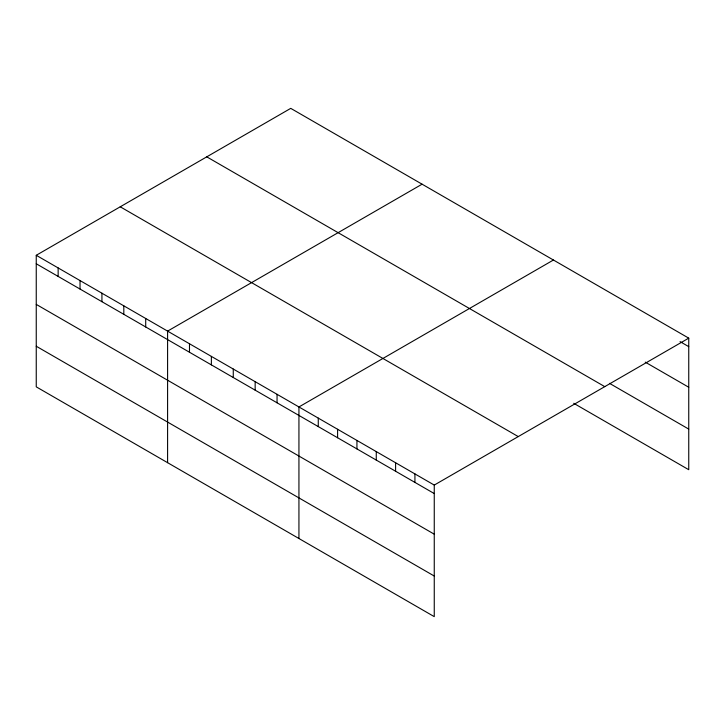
<?xml version="1.0" encoding="UTF-8"?>
<svg xmlns="http://www.w3.org/2000/svg" width="725" height="725" viewBox="0 0 725 725"><rect width="100%" height="100%" fill="white"/><g stroke="black" fill="none" stroke-linecap="round" stroke-linejoin="round"><path stroke-width="1.09" d="M36.25 255.291L434.257 485.079L434.257 616.64L36.25 386.851L36.25 255.291L290.743 108.36L688.75 338.149L688.75 469.709L573.729 403.299M422.086 184.186L167.593 331.117L167.593 462.686M553.429 260.021L298.936 406.952L298.936 538.512M434.257 485.079L688.75 338.149M680.05 341.611L688.75 346.641M645.25 362.138L688.75 387.25M609.489 383.335L688.75 429.1M206.761 156.845L604.768 386.633M120.232 206.797L518.239 436.586M36.25 263.773L434.257 493.562M36.25 304.391L434.257 534.18M36.25 346.242L434.257 576.031M414.927 473.914L414.927 482.406M395.596 462.758L395.596 471.241M376.266 451.593L376.266 460.085M356.936 440.428L356.936 448.92M337.596 429.272L337.596 437.764M318.266 418.108L318.266 426.599M277.05 394.309L277.05 402.801M255.155 381.667L255.155 390.159M233.269 369.034L233.269 377.526M211.374 356.392L211.374 364.883M189.488 343.759L189.488 352.241M145.707 318.483L145.707 326.966M123.812 305.841L123.812 314.333M101.926 293.199L101.926 301.691M80.031 280.566L80.031 289.058M58.145 267.924L58.145 276.415"/></g></svg>
